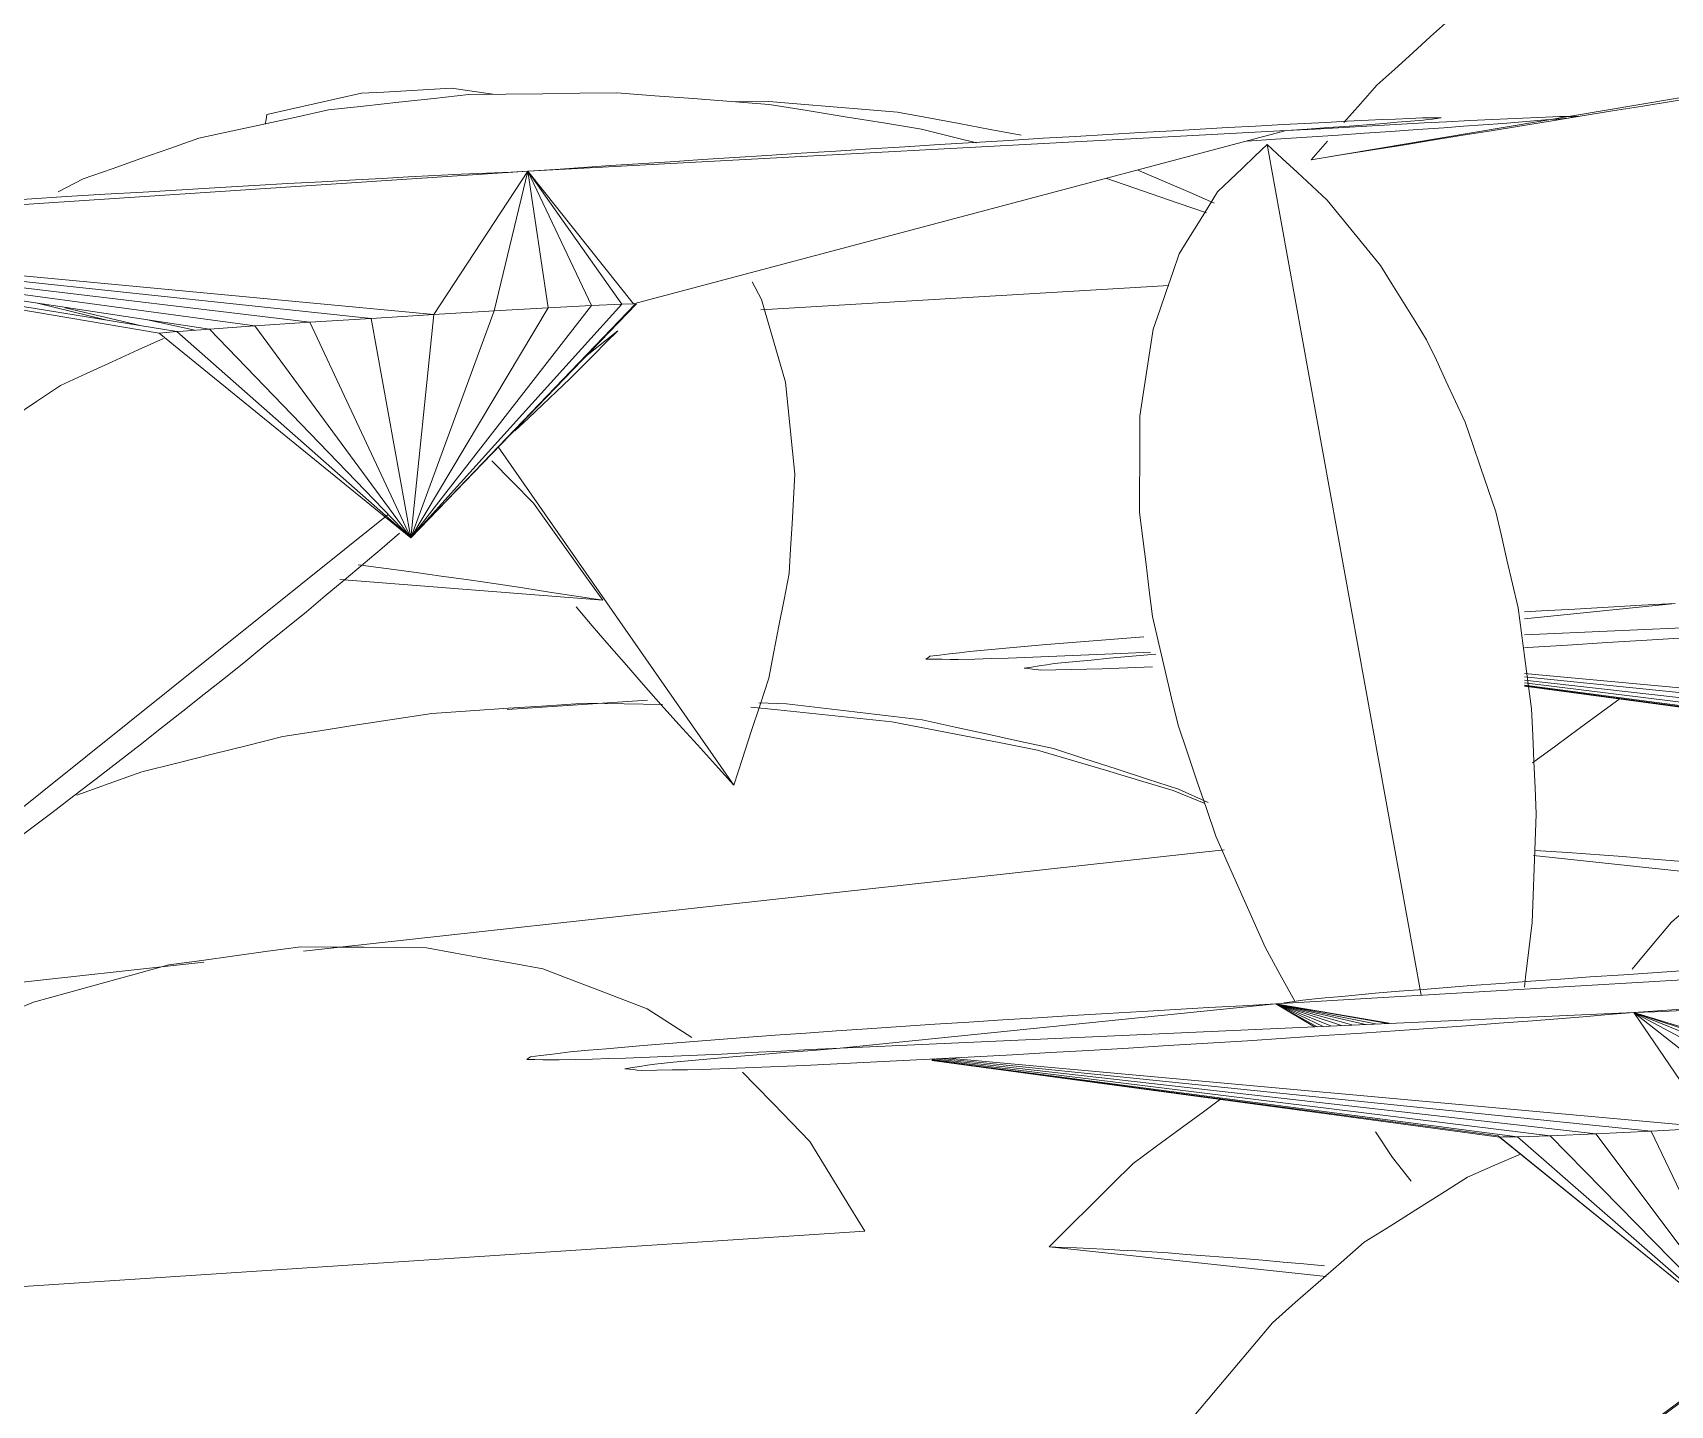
# Model space of a CAD drawing. Header units: metres. Extents: x 13.9 to 26.7, y -0.2 to 3.2.
# Drawn here: x 20.5493 to 20.6064, y 2.7769 to 2.8247 of the extents above; entities that cross this region are included whole.
import ezdxf

# ---------------------------------------------------------------- set-up
doc = ezdxf.new("R2010")
doc.units = ezdxf.units.M
doc.layers.add('Importações nas famílias', color=10, linetype='Continuous', lineweight=5)
doc.layers.add('Vegetação', color=7, linetype='Continuous', lineweight=5)

# ---------------------------------------------------------------- blocks, each defined once
blk = doc.blocks.new('Planta_pergolado_12200 - plantas pergolado_skp_Component_12-V3764-Corte 1')
at = {"layer": 'Importações nas famílias'}
blk.add_line((20.629231, 2.797379), (20.633947, 2.800896), dxfattribs=at)
at = {"layer": 'Importações nas famílias', "flags": 128}
for points in [[(20.631537, 2.799115), (20.63214, 2.79956), (20.632742, 2.800005), (20.633345, 2.800451), (20.633947, 2.800896)], [(20.633947, 2.800896), (20.632901, 2.801115), (20.631854, 2.801335)], [(20.615063, 2.799611), (20.614198, 2.799236), (20.613221, 2.798813)], [(20.629575, 2.797663), (20.630229, 2.798147), (20.630883, 2.798631), (20.631537, 2.799115)], [(20.613221, 2.798813), (20.612322, 2.798245), (20.611423, 2.797677), (20.610524, 2.797109), (20.609625, 2.796541)], [(20.609625, 2.796541), (20.608824, 2.795842), (20.608023, 2.795142), (20.607222, 2.794443), (20.606422, 2.793743)], [(20.606422, 2.793743), (20.605738, 2.792928), (20.605054, 2.792113)]]:
    blk.add_lwpolyline(points, dxfattribs=at)
blk = doc.blocks.new('Planta_pergolado_12200 - plantas pergolado_skp_Component_12-V3765-Corte 1')
at = {"layer": 'Importações nas famílias'}
for p, q in [((20.633066, 2.798654), (20.632332, 2.799284)), ((20.601616, 2.796066), (20.608299, 2.795348))]:
    blk.add_line(p, q, dxfattribs=at)
at = {"layer": 'Importações nas famílias', "flags": 128}
for points in [[(20.604632, 2.801532), (20.604023, 2.801085), (20.603208, 2.800487), (20.602392, 2.799888), (20.601576, 2.79929)], [(20.635597, 2.795638), (20.634965, 2.796392), (20.634332, 2.797146), (20.633699, 2.7979), (20.633066, 2.798654)], [(20.601668, 2.796238), (20.602229, 2.796204), (20.602791, 2.79617)], [(20.602791, 2.79617), (20.603435, 2.796122), (20.604079, 2.796073), (20.604723, 2.796025), (20.605366, 2.795977)], [(20.605366, 2.795977), (20.606085, 2.795914), (20.606804, 2.795852), (20.607522, 2.79579), (20.608241, 2.795728)], [(20.636632, 2.793917), (20.636115, 2.794778), (20.635597, 2.795638)]]:
    blk.add_lwpolyline(points, dxfattribs=at)
blk = doc.blocks.new('Planta_pergolado_12200 - plantas pergolado_skp_Component_17-V3766-Corte 1')
at = {"layer": 'Importações nas famílias'}
for p, q in [((20.606542, 2.804841), (20.601298, 2.804309)), ((20.601298, 2.804545), (20.601886, 2.804581)), ((20.619009, 2.804543), (20.601298, 2.803748)), ((20.58827, 2.803146), (20.587235, 2.803094)), ((20.587493, 2.802993), (20.588463, 2.80307)), ((20.601298, 2.802397), (20.621742, 2.800534)), ((20.619612, 2.800413), (20.601298, 2.802286)), ((20.617688, 2.800314), (20.601298, 2.802175)), ((20.601298, 2.802074), (20.6161, 2.800244)), ((20.601298, 2.802), (20.614958, 2.800207)), ((20.614282, 2.800243), (20.601298, 2.801977)), ((20.614337, 2.800207), (20.601298, 2.801964))]:
    blk.add_line(p, q, dxfattribs=at)
at = {"layer": 'Importações nas famílias', "flags": 128}
for points in [[(20.601886, 2.804581), (20.60305, 2.804646), (20.604214, 2.804711), (20.605378, 2.804776), (20.606542, 2.804841)], [(20.584508, 2.803398), (20.58539, 2.803467), (20.586272, 2.803536), (20.587153, 2.803605), (20.588035, 2.803674)], [(20.610864, 2.803913), (20.609539, 2.803825), (20.608213, 2.803737), (20.606887, 2.803649), (20.605562, 2.80356)], [(20.580583, 2.803), (20.580929, 2.803042), (20.581275, 2.803084), (20.581621, 2.803126), (20.581967, 2.803168)], [(20.581967, 2.803168), (20.582602, 2.803226), (20.583238, 2.803283), (20.583873, 2.803341), (20.584508, 2.803398)], [(20.587235, 2.803094), (20.5864, 2.803059), (20.585565, 2.803024), (20.58473, 2.802988), (20.583895, 2.802953)], [(20.605562, 2.80356), (20.604177, 2.803476), (20.602792, 2.803391), (20.601408, 2.803306), (20.601298, 2.803299)], [(20.580451, 2.802904), (20.580484, 2.802928), (20.580517, 2.802952), (20.58055, 2.802976), (20.580583, 2.803)], [(20.581581, 2.802889), (20.581299, 2.802892), (20.581016, 2.802896), (20.580734, 2.8029), (20.580451, 2.802904)], [(20.583895, 2.802953), (20.583316, 2.802937), (20.582738, 2.802921), (20.582159, 2.802905), (20.581581, 2.802889)], [(20.583873, 2.802586), (20.584134, 2.802626), (20.584396, 2.802666), (20.584657, 2.802707), (20.584919, 2.802747)], [(20.584445, 2.802521), (20.584302, 2.802537), (20.584159, 2.802553), (20.584016, 2.80257), (20.583873, 2.802586)], [(20.586585, 2.80256), (20.58605, 2.802551), (20.585515, 2.802541), (20.58498, 2.802531), (20.584445, 2.802521)], [(20.584919, 2.802747), (20.585562, 2.802809), (20.586206, 2.80287), (20.586849, 2.802932), (20.587493, 2.802993)], [(20.588348, 2.80263), (20.587467, 2.802595), (20.586585, 2.80256)]]:
    blk.add_lwpolyline(points, dxfattribs=at)
blk = doc.blocks.new('Planta_pergolado_12200 - plantas pergolado_skp_Component_16-V3767-Corte 1')
for name in ['Planta_pergolado_12200 - plantas pergolado_skp_Component_17-V3766-Corte 1', 'Planta_pergolado_12200 - plantas pergolado_skp_Component_12-V3765-Corte 1', 'Planta_pergolado_12200 - plantas pergolado_skp_Component_12-V3764-Corte 1']:
    blk.add_blockref(name, (0, 0))
blk = doc.blocks.new('Planta_pergolado_12200 - plantas pergolado_skp_-V3794-Corte 1')
blk.add_blockref('Planta_pergolado_12200 - plantas pergolado_skp_Component_16-V3767-Corte 1', (0, 0))
blk = doc.blocks.new('Planta_pergolado_12200 - plantas pergolado_skp_Component_12-V1809-Corte 1')
at = {"layer": 'Importações nas famílias'}
blk.add_line((17.30193, 2.76876), (17.266508, 2.795171), dxfattribs=at)
at = {"layer": 'Importações nas famílias', "flags": 128}
for points in [[(17.266508, 2.795171), (17.267554, 2.79539), (17.268601, 2.79561)], [(17.268918, 2.79339), (17.268315, 2.793835), (17.267713, 2.79428), (17.26711, 2.794726), (17.266508, 2.795171)], [(17.285392, 2.793886), (17.286257, 2.793511), (17.287233, 2.793088)], [(17.271534, 2.791454), (17.27088, 2.791938), (17.270226, 2.792422), (17.269572, 2.792906), (17.268918, 2.79339)], [(17.287233, 2.793088), (17.288133, 2.79252), (17.289032, 2.791952), (17.289931, 2.791384), (17.29083, 2.790816)], [(17.274327, 2.789383), (17.273629, 2.789901), (17.27293, 2.790419), (17.272232, 2.790936), (17.271534, 2.791454)], [(17.29083, 2.790816), (17.291631, 2.790117), (17.292432, 2.789417), (17.293233, 2.788718), (17.294033, 2.788018)], [(17.277265, 2.7872), (17.27653, 2.787746), (17.275796, 2.788292), (17.275061, 2.788837), (17.274327, 2.789383)], [(17.294033, 2.788018), (17.294717, 2.787203), (17.295401, 2.786388), (17.296084, 2.785573), (17.296768, 2.784758)], [(17.280316, 2.78493), (17.279554, 2.785498), (17.278791, 2.786065), (17.278028, 2.786633), (17.277265, 2.7872)], [(17.283447, 2.782598), (17.282664, 2.783181), (17.281882, 2.783764), (17.281099, 2.784347), (17.280316, 2.78493)], [(17.296768, 2.784758), (17.297318, 2.783847), (17.297869, 2.782936), (17.298419, 2.782025), (17.298969, 2.781114)], [(17.286621, 2.780229), (17.285828, 2.780821), (17.285034, 2.781413), (17.28424, 2.782005), (17.283447, 2.782598)], [(17.298969, 2.781114), (17.299374, 2.780128), (17.299778, 2.779142), (17.300182, 2.778156), (17.300586, 2.77717)], [(17.289805, 2.77785), (17.289009, 2.778445), (17.288213, 2.77904), (17.287417, 2.779634), (17.286621, 2.780229)], [(17.292963, 2.775488), (17.292173, 2.776079), (17.291384, 2.776669), (17.290595, 2.77726), (17.289805, 2.77785)], [(17.300586, 2.77717), (17.300835, 2.776132), (17.301084, 2.775095), (17.301332, 2.774057), (17.301581, 2.773019)], [(17.296059, 2.773168), (17.295285, 2.773748), (17.294511, 2.774328), (17.293737, 2.774908), (17.292963, 2.775488)], [(17.299059, 2.770917), (17.298309, 2.77148), (17.297559, 2.772043), (17.296809, 2.772606), (17.296059, 2.773168)], [(17.301581, 2.773019), (17.301668, 2.771954), (17.301755, 2.77089), (17.301843, 2.769825), (17.30193, 2.76876)], [(17.30193, 2.76876), (17.301212, 2.769299), (17.300494, 2.769838), (17.299776, 2.770378), (17.299059, 2.770917)]]:
    blk.add_lwpolyline(points, dxfattribs=at)
blk = doc.blocks.new('Planta_pergolado_12200 - plantas pergolado_skp_Component_12-V3883-Corte 1')
at = {"layer": 'Importações nas famílias'}
for p, q in [((20.619161, 2.78471), (20.618427, 2.78534)), ((20.584745, 2.78244), (20.594394, 2.781405)), ((20.611028, 2.779948), (20.611988, 2.77983)), ((20.610311, 2.779696), (20.623762, 2.778252))]:
    blk.add_line(p, q, dxfattribs=at)
at = {"layer": 'Importações nas famílias', "flags": 128}
for points in [[(20.590727, 2.787588), (20.590118, 2.787141), (20.589303, 2.786543), (20.588487, 2.785944), (20.587671, 2.785346)], [(20.587671, 2.785346), (20.58694, 2.784619), (20.586208, 2.783893), (20.585477, 2.783167), (20.584745, 2.78244)], [(20.621692, 2.781694), (20.62106, 2.782448), (20.620427, 2.783202), (20.619794, 2.783956), (20.619161, 2.78471)], [(20.584745, 2.78244), (20.585218, 2.782421), (20.585692, 2.782401), (20.586165, 2.782382), (20.586639, 2.782363)], [(20.586639, 2.782363), (20.587201, 2.782329), (20.587763, 2.782295), (20.588324, 2.782261), (20.588886, 2.782226)], [(20.588886, 2.782226), (20.58953, 2.782178), (20.590174, 2.78213), (20.590817, 2.782081), (20.591461, 2.782033)], [(20.591461, 2.782033), (20.59218, 2.781971), (20.592899, 2.781908), (20.593617, 2.781846), (20.594336, 2.781784)], [(20.623762, 2.778252), (20.623244, 2.779113), (20.622727, 2.779973), (20.62221, 2.780834), (20.621692, 2.781694)], [(20.611988, 2.77983), (20.612966, 2.779704), (20.613944, 2.779578), (20.614922, 2.779453), (20.615899, 2.779327)], [(20.615899, 2.779327), (20.616884, 2.779195), (20.617869, 2.779063), (20.618854, 2.778931), (20.619838, 2.778799)], [(20.619838, 2.778799), (20.620819, 2.778663), (20.6218, 2.778526), (20.622781, 2.778389), (20.623762, 2.778252)]]:
    blk.add_lwpolyline(points, dxfattribs=at)
blk = doc.blocks.new('Planta_pergolado_12200 - plantas pergolado_skp_Component_17-V3884-Corte 1')
at = {"layer": 'Importações nas famílias'}
for p, q in [((20.592637, 2.790897), (20.629645, 2.79309)), ((20.605104, 2.7906), (20.63735, 2.792906)), ((20.592637, 2.790897), (20.57747, 2.789358)), ((20.605104, 2.7906), (20.57747, 2.789358)), ((20.592637, 2.790897), (20.59493, 2.790142)), ((20.592637, 2.790897), (20.595335, 2.790161)), ((20.592637, 2.790897), (20.595759, 2.79018)), ((20.592637, 2.790897), (20.59617, 2.790198)), ((20.592637, 2.790897), (20.596536, 2.790215)), ((20.592637, 2.790897), (20.596654, 2.79022)), ((20.59398, 2.7901), (20.592637, 2.790897)), ((20.592637, 2.790897), (20.594082, 2.790104)), ((20.592637, 2.790897), (20.594283, 2.790113)), ((20.592637, 2.790897), (20.594571, 2.790126)), ((20.607837, 2.78659), (20.605104, 2.7906)), ((20.610026, 2.786725), (20.605104, 2.7906)), ((20.612127, 2.786864), (20.605104, 2.7906)), ((20.613996, 2.786999), (20.605104, 2.7906)), ((20.615505, 2.78712), (20.605104, 2.7906)), ((20.616342, 2.787199), (20.605104, 2.7906)), ((20.580659, 2.788963), (20.602195, 2.7863)), ((20.580659, 2.788939), (20.601052, 2.786264)), ((20.600377, 2.786299), (20.580659, 2.788932)), ((20.600432, 2.786263), (20.580659, 2.788928)), ((20.603783, 2.78637), (20.580741, 2.788986)), ((20.605707, 2.786469), (20.580978, 2.788999)), ((20.58125, 2.789013), (20.607837, 2.78659)), ((20.605707, 2.786469), (20.607837, 2.78659)), ((20.609188, 2.779167), (20.600377, 2.786299)), ((20.600432, 2.786263), (20.600377, 2.786299)), ((20.600557, 2.786264), (20.600432, 2.786263)), ((20.600432, 2.786263), (20.609188, 2.779167)), ((20.600557, 2.786264), (20.601052, 2.786264)), ((20.601052, 2.786264), (20.602195, 2.7863)), ((20.609188, 2.779167), (20.601052, 2.786264)), ((20.602195, 2.7863), (20.603783, 2.78637)), ((20.609188, 2.779167), (20.602195, 2.7863)), ((20.603783, 2.78637), (20.605707, 2.786469)), ((20.609188, 2.779167), (20.603783, 2.78637)), ((20.609188, 2.779167), (20.605707, 2.786469))]:
    blk.add_line(p, q, dxfattribs=at)
at = {"layer": 'Importações nas famílias', "flags": 128}
for points in [[(20.599444, 2.791538), (20.60048, 2.791613), (20.601516, 2.791688), (20.602552, 2.791763), (20.603588, 2.791838)], [(20.603588, 2.791838), (20.604753, 2.791915), (20.605918, 2.791992), (20.607082, 2.79207), (20.608247, 2.792147)], [(20.593776, 2.791052), (20.594356, 2.791106), (20.594936, 2.791161), (20.595517, 2.791216), (20.596097, 2.79127)], [(20.596097, 2.79127), (20.596934, 2.791337), (20.597771, 2.791404), (20.598608, 2.791471), (20.599444, 2.791538)], [(20.583125, 2.790342), (20.584339, 2.790416), (20.585553, 2.79049), (20.586767, 2.790563), (20.587981, 2.790637)], [(20.587981, 2.790637), (20.589145, 2.790702), (20.590309, 2.790767), (20.591473, 2.790832), (20.592637, 2.790897)], [(20.592922, 2.790936), (20.593207, 2.790974), (20.593491, 2.791013), (20.593776, 2.791052)], [(20.605104, 2.7906), (20.604221, 2.790526), (20.603338, 2.790453), (20.602456, 2.79038), (20.601573, 2.790307)], [(20.608057, 2.790711), (20.607319, 2.790683), (20.60658, 2.790655), (20.605842, 2.790627), (20.605104, 2.7906)], [(20.57413, 2.78973), (20.575198, 2.789806), (20.576265, 2.789882), (20.577333, 2.789957), (20.578401, 2.790033)], [(20.578401, 2.790033), (20.579582, 2.79011), (20.580763, 2.790188), (20.581944, 2.790265), (20.583125, 2.790342)], [(20.596959, 2.78997), (20.595634, 2.789881), (20.594308, 2.789793), (20.592982, 2.789705), (20.591657, 2.789616)], [(20.601573, 2.790307), (20.60042, 2.790223), (20.599266, 2.790138), (20.598113, 2.790054), (20.596959, 2.78997)], [(20.568062, 2.789224), (20.568697, 2.789282), (20.569332, 2.789339), (20.569968, 2.789397), (20.570603, 2.789454)], [(20.570603, 2.789454), (20.571485, 2.789523), (20.572367, 2.789592), (20.573248, 2.789661), (20.57413, 2.78973)], [(20.591657, 2.789616), (20.590272, 2.789532), (20.588887, 2.789447), (20.587503, 2.789362), (20.586118, 2.789278)], [(20.566546, 2.788961), (20.566579, 2.788984), (20.566612, 2.789008), (20.566645, 2.789032), (20.566678, 2.789056)], [(20.567676, 2.788945), (20.567393, 2.788949), (20.567111, 2.788953), (20.566829, 2.788957), (20.566546, 2.788961)], [(20.566678, 2.789056), (20.567024, 2.789098), (20.56737, 2.78914), (20.567716, 2.789182), (20.568062, 2.789224)], [(20.56999, 2.789009), (20.569411, 2.788993), (20.568833, 2.788977), (20.568254, 2.788961), (20.567676, 2.788945)], [(20.57333, 2.78915), (20.572495, 2.789115), (20.57166, 2.78908), (20.570825, 2.789045), (20.56999, 2.789009)], [(20.571014, 2.788804), (20.571657, 2.788865), (20.572301, 2.788926), (20.572944, 2.788988), (20.573588, 2.789049)], [(20.57747, 2.789358), (20.576435, 2.789306), (20.5754, 2.789254), (20.574365, 2.789202), (20.57333, 2.78915)], [(20.573588, 2.789049), (20.574558, 2.789126), (20.575529, 2.789204), (20.576499, 2.789281), (20.57747, 2.789358)], [(20.580817, 2.788982), (20.579664, 2.788926), (20.578512, 2.788869), (20.577359, 2.788812), (20.576206, 2.788755)], [(20.586118, 2.789278), (20.584793, 2.789204), (20.583468, 2.78913), (20.582142, 2.789056), (20.580817, 2.788982)], [(20.569968, 2.788642), (20.570229, 2.788682), (20.570491, 2.788723), (20.570752, 2.788763), (20.571014, 2.788804)], [(20.57054, 2.788578), (20.570397, 2.788594), (20.570254, 2.78861), (20.570111, 2.788626), (20.569968, 2.788642)], [(20.57268, 2.788617), (20.572145, 2.788607), (20.57161, 2.788597), (20.571075, 2.788587), (20.57054, 2.788578)], [(20.576206, 2.788755), (20.575325, 2.788721), (20.574443, 2.788686), (20.573562, 2.788651), (20.57268, 2.788617)]]:
    blk.add_lwpolyline(points, dxfattribs=at)
blk = doc.blocks.new('Planta_pergolado_12200 - plantas pergolado_skp_Component_16-V3885-Corte 1')
for name in ['Planta_pergolado_12200 - plantas pergolado_skp_Component_17-V3884-Corte 1', 'Planta_pergolado_12200 - plantas pergolado_skp_Component_12-V3883-Corte 1']:
    blk.add_blockref(name, (0, 0))
at = {"extrusion": (0, 0, -1), "zscale": -0.9999999999999997}
blk.add_blockref('Planta_pergolado_12200 - plantas pergolado_skp_Component_12-V1809-Corte 1', (-37.88655, -0.008219), dxfattribs=at)
blk = doc.blocks.new('Planta_pergolado_12200 - plantas pergolado_skp_Component_12-V1839-Corte 1')
at = {"layer": 'Importações nas famílias'}
for p, q in [((17.257416, 2.834427), (17.262771, 2.833528)), ((17.257506, 2.834405), (17.257416, 2.834427)), ((17.270489, 2.832233), (17.292678, 2.828508)), ((17.292108, 2.829156), (17.292678, 2.828508))]:
    blk.add_line(p, q, dxfattribs=at)
at = {"layer": 'Importações nas famílias', "flags": 128}
for points in [[(17.266641, 2.838383), (17.267441, 2.838512), (17.268241, 2.83864), (17.269041, 2.838768), (17.269841, 2.838896)], [(17.269841, 2.838896), (17.270642, 2.838921), (17.271443, 2.838945), (17.272244, 2.838969), (17.273045, 2.838994)], [(17.273045, 2.838994), (17.273838, 2.838914), (17.274631, 2.838834), (17.275424, 2.838754), (17.276217, 2.838674)], [(17.276217, 2.838674), (17.276993, 2.83849), (17.277769, 2.838307), (17.278546, 2.838123), (17.279322, 2.83794)], [(17.26348, 2.83746), (17.26427, 2.837691), (17.265061, 2.837921), (17.265851, 2.838152), (17.266641, 2.838383)], [(17.279322, 2.83794), (17.280073, 2.837655), (17.280823, 2.837371), (17.281574, 2.837086), (17.282325, 2.836801)], [(17.260394, 2.836136), (17.261165, 2.836467), (17.261937, 2.836798), (17.262709, 2.837129), (17.26348, 2.83746)], [(17.282325, 2.836801), (17.283042, 2.836418), (17.283759, 2.836035), (17.284476, 2.835652), (17.285193, 2.835269)], [(17.257416, 2.834427), (17.25816, 2.834854), (17.258905, 2.835282), (17.259649, 2.835709), (17.260394, 2.836136)], [(17.285193, 2.835269), (17.285868, 2.834793), (17.286544, 2.834316), (17.287219, 2.833839), (17.287894, 2.833362)], [(17.257778, 2.834337), (17.257688, 2.83436), (17.257597, 2.834382)], [(17.258781, 2.834144), (17.25853, 2.834192), (17.25828, 2.834241), (17.258029, 2.834289), (17.257778, 2.834337)], [(17.260401, 2.833852), (17.259996, 2.833925), (17.259591, 2.833998), (17.259186, 2.834071), (17.258781, 2.834144)], [(17.2626, 2.833469), (17.262051, 2.833565), (17.261501, 2.83366), (17.260951, 2.833756), (17.260401, 2.833852)], [(17.287894, 2.833362), (17.28852, 2.832796), (17.289146, 2.832231), (17.289772, 2.831665), (17.290399, 2.8311)], [(17.272096, 2.831866), (17.271202, 2.832015), (17.270371, 2.832154)], [(17.27598, 2.831223), (17.275009, 2.831384), (17.274038, 2.831544), (17.273067, 2.831705), (17.272096, 2.831866)], [(17.280077, 2.83055), (17.279053, 2.830718), (17.278029, 2.830886), (17.277004, 2.831055), (17.27598, 2.831223)], [(17.290399, 2.8311), (17.290968, 2.830452), (17.291538, 2.829804)], [(17.284292, 2.829862), (17.283239, 2.830034), (17.282185, 2.830206), (17.281131, 2.830378), (17.280077, 2.83055)], [(17.288526, 2.829176), (17.287467, 2.829348), (17.286409, 2.829519), (17.285351, 2.829691), (17.284292, 2.829862)], [(17.292678, 2.828508), (17.29164, 2.828675), (17.290602, 2.828842), (17.289564, 2.829009), (17.288526, 2.829176)]]:
    blk.add_lwpolyline(points, dxfattribs=at)
blk = doc.blocks.new('Planta_pergolado_12200 - plantas pergolado_skp_Component_12-V1841-Corte 1')
at = {"layer": 'Importações nas famílias'}
for p, q in [((17.311823, 2.823639), (17.312155, 2.824257)), ((17.320994, 2.818514), (17.312787, 2.806733)), ((17.318285, 2.812942), (17.317728, 2.812281))]:
    blk.add_line(p, q, dxfattribs=at)
at = {"layer": 'Importações nas famílias', "flags": 128}
for points in [[(17.321183, 2.830794), (17.321905, 2.830894), (17.322627, 2.830995)], [(17.322627, 2.830995), (17.323409, 2.830952), (17.324192, 2.830909), (17.324974, 2.830866), (17.325756, 2.830823)], [(17.325756, 2.830823), (17.32658, 2.830638), (17.327404, 2.830453), (17.328227, 2.830268), (17.329051, 2.830082)], [(17.329051, 2.830082), (17.329081, 2.829914), (17.32911, 2.829746)], [(17.310986, 2.820768), (17.311196, 2.821486), (17.311405, 2.822204), (17.311614, 2.822921), (17.311823, 2.823639)], [(17.310663, 2.817564), (17.310744, 2.818365), (17.310825, 2.819166), (17.310906, 2.819967), (17.310986, 2.820768)], [(17.310861, 2.814102), (17.310811, 2.814967), (17.310762, 2.815833), (17.310713, 2.816698), (17.310663, 2.817564)], [(17.311574, 2.810463), (17.311396, 2.811373), (17.311217, 2.812282), (17.311039, 2.813192), (17.310861, 2.814102)], [(17.317728, 2.812281), (17.317129, 2.811596), (17.316529, 2.810911), (17.31593, 2.810226), (17.31533, 2.809541)], [(17.312787, 2.806733), (17.312484, 2.807665), (17.312181, 2.808598), (17.311877, 2.80953), (17.311574, 2.810463)], [(17.31533, 2.809541), (17.314694, 2.808839), (17.314059, 2.808137), (17.313423, 2.807435), (17.312787, 2.806733)]]:
    blk.add_lwpolyline(points, dxfattribs=at)
blk = doc.blocks.new('Planta_pergolado_12200 - plantas pergolado_skp_Component_12-V1842-Corte 1')
at = {"layer": 'Importações nas famílias'}
for p, q in [((17.318012, 2.821614), (17.316834, 2.822556)), ((17.349333, 2.796548), (17.324829, 2.816158)), ((17.325038, 2.81498), (17.324431, 2.815507))]:
    blk.add_line(p, q, dxfattribs=at)
at = {"layer": 'Importações nas famílias', "flags": 128}
for points in [[(17.318484, 2.820895), (17.318072, 2.821311), (17.317659, 2.821726), (17.317247, 2.822141), (17.316834, 2.822556)], [(17.332656, 2.822287), (17.33353, 2.821888), (17.334435, 2.821475), (17.33534, 2.821062), (17.336245, 2.820649)], [(17.320417, 2.819065), (17.319933, 2.819523), (17.31945, 2.81998), (17.318967, 2.820438), (17.318484, 2.820895)], [(17.336245, 2.820649), (17.337073, 2.820091), (17.337901, 2.819533), (17.338729, 2.818975), (17.339557, 2.818416)], [(17.339557, 2.818416), (17.340289, 2.817726), (17.341021, 2.817036), (17.341752, 2.816346), (17.342484, 2.815656)], [(17.342484, 2.815656), (17.343102, 2.81485), (17.34372, 2.814045), (17.344338, 2.813239), (17.344957, 2.812433)], [(17.327676, 2.812771), (17.327017, 2.813324), (17.326357, 2.813876), (17.325698, 2.814428), (17.325038, 2.81498)], [(17.330495, 2.810483), (17.32979, 2.811055), (17.329086, 2.811627), (17.328381, 2.812199), (17.327676, 2.812771)], [(17.344957, 2.812433), (17.345447, 2.81153), (17.345937, 2.810628), (17.346427, 2.809725), (17.346917, 2.808823)], [(17.333461, 2.808142), (17.33272, 2.808727), (17.331978, 2.809313), (17.331236, 2.809898), (17.330495, 2.810483)], [(17.346917, 2.808823), (17.347268, 2.807844), (17.347618, 2.806866), (17.347969, 2.805888), (17.34832, 2.80491)], [(17.336544, 2.805773), (17.335773, 2.806365), (17.335002, 2.806957), (17.334232, 2.80755), (17.333461, 2.808142)], [(17.339707, 2.803403), (17.338916, 2.803995), (17.338125, 2.804588), (17.337334, 2.80518), (17.336544, 2.805773)], [(17.34832, 2.80491), (17.348523, 2.803879), (17.348726, 2.802848), (17.348928, 2.801817), (17.349131, 2.800786)], [(17.342917, 2.801058), (17.342115, 2.801644), (17.341312, 2.802231), (17.34051, 2.802817), (17.339707, 2.803403)], [(17.346138, 2.798765), (17.345333, 2.799338), (17.344527, 2.799911), (17.343722, 2.800485), (17.342917, 2.801058)], [(17.349131, 2.800786), (17.349182, 2.799726), (17.349232, 2.798667), (17.349283, 2.797607), (17.349333, 2.796548)], [(17.349333, 2.796548), (17.348534, 2.797102), (17.347735, 2.797656), (17.346936, 2.798211), (17.346138, 2.798765)]]:
    blk.add_lwpolyline(points, dxfattribs=at)
blk = doc.blocks.new('Planta_pergolado_12200 - plantas pergolado_skp_Component_12-V1843-Corte 1')
at = {"layer": 'Importações nas famílias'}
for p, q in [((17.354562, 2.816133), (17.342689, 2.815187)), ((17.325876, 2.814405), (17.324897, 2.814281)), ((17.326515, 2.813899), (17.317351, 2.813169))]:
    blk.add_line(p, q, dxfattribs=at)
at = {"layer": 'Importações nas famílias', "flags": 128}
for points in [[(17.347068, 2.824828), (17.348076, 2.824509), (17.349083, 2.82419), (17.35009, 2.823871)], [(17.35009, 2.823871), (17.351043, 2.8234), (17.351996, 2.82293), (17.352949, 2.82246), (17.353902, 2.82199)], [(17.353902, 2.82199), (17.354777, 2.82138), (17.355653, 2.82077), (17.356529, 2.82016)], [(17.319765, 2.816552), (17.320492, 2.81729), (17.321218, 2.818028)], [(17.317351, 2.813169), (17.317955, 2.814015), (17.318558, 2.814861), (17.319161, 2.815707), (17.319765, 2.816552)], [(17.344384, 2.816229), (17.343436, 2.81616), (17.342487, 2.816091)], [(17.348042, 2.81644), (17.347127, 2.816387), (17.346213, 2.816335), (17.345299, 2.816282), (17.344384, 2.816229)], [(17.351521, 2.816585), (17.350651, 2.816549), (17.349781, 2.816513), (17.348912, 2.816476), (17.348042, 2.81644)], [(17.354784, 2.816661), (17.353968, 2.816642), (17.353153, 2.816623), (17.352337, 2.816604), (17.351521, 2.816585)], [(17.324897, 2.814281), (17.323939, 2.814147), (17.32298, 2.814012), (17.322022, 2.813878), (17.321063, 2.813744)], [(17.321063, 2.813744), (17.320135, 2.8136), (17.319207, 2.813457), (17.318279, 2.813313), (17.317351, 2.813169)]]:
    blk.add_lwpolyline(points, dxfattribs=at)
blk = doc.blocks.new('Planta_pergolado_12200 - plantas pergolado_skp_Component_12-V3906-Corte 1')
at = {"layer": 'Importações nas famílias'}
for p, q in [((20.597699, 2.791197), (20.592336, 2.820819)), ((20.596105, 2.786445), (20.596697, 2.785553)), ((20.596697, 2.785553), (20.597352, 2.784729))]:
    blk.add_line(p, q, dxfattribs=at)
at = {"layer": 'Importações nas famílias', "flags": 128}
for points in [[(20.592336, 2.820819), (20.591905, 2.820409), (20.591473, 2.819998), (20.591042, 2.819588), (20.59061, 2.819177)], [(20.594422, 2.818884), (20.593901, 2.819368), (20.593379, 2.819852), (20.592858, 2.820335), (20.592336, 2.820819)], [(20.59061, 2.819177), (20.590277, 2.818637), (20.589944, 2.818098), (20.58961, 2.817558), (20.589277, 2.817018)], [(20.596281, 2.816611), (20.595816, 2.817179), (20.595351, 2.817747), (20.594887, 2.818316), (20.594422, 2.818884)], [(20.589277, 2.817018), (20.589049, 2.816362), (20.588822, 2.815706), (20.588594, 2.81505), (20.588367, 2.814394)], [(20.597891, 2.814024), (20.597489, 2.814671), (20.597086, 2.815317), (20.596683, 2.815964), (20.596281, 2.816611)], [(20.588367, 2.814394), (20.588251, 2.813637), (20.588134, 2.812879), (20.588018, 2.812122), (20.587902, 2.811365)], [(20.599236, 2.811153), (20.5989, 2.811871), (20.598564, 2.812589), (20.598228, 2.813306), (20.597891, 2.814024)], [(20.587902, 2.811365), (20.5879, 2.810524), (20.587897, 2.809684), (20.587895, 2.808843), (20.587893, 2.808003)], [(20.600301, 2.808029), (20.600035, 2.80881), (20.599769, 2.809591), (20.599502, 2.810372), (20.599236, 2.811153)], [(20.587893, 2.808003), (20.588005, 2.807099), (20.588117, 2.806195), (20.588228, 2.805291), (20.58834, 2.804386)], [(20.601073, 2.804688), (20.60088, 2.805523), (20.600687, 2.806359), (20.600494, 2.807194), (20.600301, 2.808029)], [(20.58834, 2.804386), (20.588563, 2.80344), (20.588787, 2.802493), (20.58901, 2.801547), (20.589233, 2.8006)], [(20.601543, 2.801166), (20.601426, 2.802046), (20.601308, 2.802927), (20.60119, 2.803807), (20.601073, 2.804688)], [(20.601708, 2.797502), (20.601667, 2.798418), (20.601626, 2.799334), (20.601584, 2.80025), (20.601543, 2.801166)], [(20.589233, 2.8006), (20.589562, 2.799634), (20.589892, 2.798667), (20.590221, 2.7977), (20.590551, 2.796734)], [(20.601564, 2.793737), (20.6016, 2.794678), (20.601636, 2.795619), (20.601672, 2.79656), (20.601708, 2.797502)], [(20.590551, 2.796734), (20.590978, 2.795769), (20.591406, 2.794805), (20.591834, 2.793841), (20.592262, 2.792877)], [(20.601298, 2.791475), (20.601339, 2.791825), (20.601451, 2.792781), (20.601564, 2.793737)], [(20.592262, 2.792877), (20.592778, 2.791938), (20.593295, 2.790999)]]:
    blk.add_lwpolyline(points, dxfattribs=at)
blk = doc.blocks.new('Planta_pergolado_12200 - plantas pergolado_skp_Component_17-V3907-Corte 1')
at = {"layer": 'Importações nas famílias'}
for p, q in [((20.566585, 2.819887), (20.592999, 2.821303)), ((20.592999, 2.821303), (20.570272, 2.815273)), ((20.566585, 2.819887), (20.533492, 2.817701)), ((20.563316, 2.814901), (20.566585, 2.819887)), ((20.565418, 2.815026), (20.566585, 2.819887)), ((20.56729, 2.815132), (20.566585, 2.819887)), ((20.568804, 2.815212), (20.566585, 2.819887)), ((20.569857, 2.815262), (20.566585, 2.819887)), ((20.570272, 2.815273), (20.566585, 2.819887)), ((20.558998, 2.81463), (20.533492, 2.817701)), ((20.533492, 2.817701), (20.557077, 2.814503)), ((20.533492, 2.817701), (20.555494, 2.814392)), ((20.561126, 2.814766), (20.533492, 2.817701)), ((20.533492, 2.817701), (20.563316, 2.814901)), ((20.553743, 2.814251), (20.533492, 2.817701)), ((20.554357, 2.814306), (20.533492, 2.817701)), ((20.551878, 2.81471), (20.549511, 2.815292)), ((20.550472, 2.815137), (20.553089, 2.814513)), ((20.562506, 2.807125), (20.570376, 2.815276)), ((20.562506, 2.807125), (20.569857, 2.815262)), ((20.562506, 2.807125), (20.570327, 2.815255)), ((20.562506, 2.807125), (20.568804, 2.815212)), ((20.562506, 2.807125), (20.56729, 2.815132)), ((20.56729, 2.815132), (20.565418, 2.815026)), ((20.568804, 2.815212), (20.56729, 2.815132)), ((20.569857, 2.815262), (20.568804, 2.815212)), ((20.570272, 2.815273), (20.569857, 2.815262)), ((20.553345, 2.814715), (20.55499, 2.814354)), ((20.555494, 2.814392), (20.557077, 2.814503)), ((20.557077, 2.814503), (20.558998, 2.81463)), ((20.562506, 2.807125), (20.557077, 2.814503)), ((20.558998, 2.81463), (20.561126, 2.814766)), ((20.562506, 2.807125), (20.558998, 2.81463)), ((20.561126, 2.814766), (20.563316, 2.814901)), ((20.562506, 2.807125), (20.561126, 2.814766)), ((20.562506, 2.807125), (20.565418, 2.815026)), ((20.562506, 2.807125), (20.563316, 2.814901)), ((20.565418, 2.815026), (20.563316, 2.814901)), ((20.554357, 2.814306), (20.553743, 2.814251)), ((20.562506, 2.807125), (20.553743, 2.814251)), ((20.554585, 2.814324), (20.554357, 2.814306)), ((20.554357, 2.814306), (20.562506, 2.807125)), ((20.554585, 2.814324), (20.555494, 2.814392)), ((20.562506, 2.807125), (20.555494, 2.814392))]:
    blk.add_line(p, q, dxfattribs=at)
at = {"layer": 'Importações nas famílias', "flags": 128}
for points in [[(20.592899, 2.821514), (20.591932, 2.82146), (20.590966, 2.821407), (20.59, 2.821353), (20.589034, 2.8213)], [(20.59587, 2.821666), (20.595127, 2.821628), (20.594385, 2.82159), (20.593642, 2.821552), (20.592899, 2.821514)], [(20.597013, 2.821528), (20.596009, 2.821472), (20.595006, 2.821415), (20.594003, 2.821359), (20.592999, 2.821303)], [(20.592999, 2.821303), (20.593735, 2.821356), (20.59447, 2.82141), (20.595206, 2.821463), (20.595941, 2.821517)], [(20.594809, 2.821148), (20.595729, 2.821212), (20.596649, 2.821275), (20.59757, 2.821339), (20.59849, 2.821402)], [(20.597746, 2.821745), (20.597277, 2.821725), (20.596808, 2.821705), (20.596339, 2.821686), (20.59587, 2.821666)], [(20.595941, 2.821517), (20.596402, 2.821554), (20.596862, 2.821592), (20.597323, 2.82163), (20.597783, 2.821667)], [(20.600181, 2.821694), (20.599389, 2.821652), (20.598597, 2.821611), (20.597805, 2.821569), (20.597013, 2.821528)], [(20.598399, 2.821745), (20.598236, 2.821745), (20.598072, 2.821745), (20.597909, 2.821745), (20.597746, 2.821745)], [(20.597783, 2.821667), (20.597937, 2.821687), (20.598091, 2.821706), (20.598245, 2.821726), (20.598399, 2.821745)], [(20.59849, 2.821402), (20.599174, 2.821453), (20.599858, 2.821503), (20.600542, 2.821554), (20.601226, 2.821604)], [(20.602289, 2.821788), (20.601762, 2.821764), (20.601235, 2.821741), (20.600708, 2.821717), (20.600181, 2.821694)], [(20.601226, 2.821604), (20.601627, 2.821639), (20.602028, 2.821673), (20.602429, 2.821707), (20.60283, 2.821742)], [(20.603193, 2.821804), (20.602967, 2.8218), (20.602741, 2.821796), (20.602515, 2.821792), (20.602289, 2.821788)], [(20.60283, 2.821742), (20.602921, 2.821757), (20.603011, 2.821773), (20.603102, 2.821788), (20.603193, 2.821804)], [(20.584539, 2.821037), (20.583335, 2.820964), (20.58213, 2.820891), (20.580925, 2.820817), (20.579721, 2.820744)], [(20.589034, 2.8213), (20.58791, 2.821234), (20.586786, 2.821168), (20.585663, 2.821103), (20.584539, 2.821037)], [(20.591637, 2.82094), (20.592621, 2.821005), (20.593715, 2.821076), (20.594809, 2.821148)], [(20.574908, 2.820441), (20.573787, 2.820368), (20.572667, 2.820295), (20.571547, 2.820222), (20.570427, 2.820149)], [(20.579721, 2.820744), (20.578518, 2.820669), (20.577314, 2.820593), (20.576111, 2.820517), (20.574908, 2.820441)], [(20.564264, 2.819785), (20.563346, 2.819737), (20.562427, 2.819689), (20.561508, 2.819641), (20.560589, 2.819592)], [(20.566585, 2.819887), (20.566005, 2.819862), (20.565425, 2.819836), (20.564845, 2.819811), (20.564264, 2.819785)], [(20.570427, 2.820149), (20.569466, 2.820084), (20.568506, 2.820018), (20.567545, 2.819952), (20.566585, 2.819887)], [(20.555873, 2.819325), (20.554534, 2.819245), (20.553195, 2.819165), (20.551857, 2.819085), (20.550518, 2.819006)], [(20.560589, 2.819592), (20.55941, 2.819525), (20.558231, 2.819459), (20.557052, 2.819392), (20.555873, 2.819325)], [(20.550518, 2.819006), (20.549134, 2.81892), (20.547751, 2.818834), (20.546367, 2.818748), (20.544983, 2.818662)]]:
    blk.add_lwpolyline(points, dxfattribs=at)
blk = doc.blocks.new('Planta_pergolado_12200 - plantas pergolado_skp_Component_16-V3908-Corte 1')
at = {"extrusion": (0, 0, -1)}
for name, zscale in [('Planta_pergolado_12200 - plantas pergolado_skp_Component_12-V1839-Corte 1', -0.9999999999999999), ('Planta_pergolado_12200 - plantas pergolado_skp_Component_12-V1841-Corte 1', -0.9999999999999996), ('Planta_pergolado_12200 - plantas pergolado_skp_Component_12-V1843-Corte 1', -0.9999999999999996), ('Planta_pergolado_12200 - plantas pergolado_skp_Component_12-V1842-Corte 1', -0.9999999999999994)]:
    blk.add_blockref(name, (-37.88655, -0.008219), dxfattribs=dict(at, zscale=zscale))
for name in ['Planta_pergolado_12200 - plantas pergolado_skp_Component_17-V3907-Corte 1', 'Planta_pergolado_12200 - plantas pergolado_skp_Component_12-V3906-Corte 1']:
    blk.add_blockref(name, (0, 0))
blk = doc.blocks.new('Planta_pergolado_12200 - plantas pergolado_skp_-V3963-Corte 1')
for name in ['Planta_pergolado_12200 - plantas pergolado_skp_Component_16-V3908-Corte 1', 'Planta_pergolado_12200 - plantas pergolado_skp_Component_16-V3885-Corte 1']:
    blk.add_blockref(name, (0, 0))
blk = doc.blocks.new('Planta_pergolado_12200 - plantas pergolado_skp_Component_12-V4038-Corte 1')
at = {"layer": 'Importações nas famílias'}
for p, q in [((20.575594, 2.801351), (20.57463, 2.801375)), ((20.589068, 2.798329), (20.59014, 2.797882)), ((20.590278, 2.797912), (20.589253, 2.798369)), ((20.590835, 2.796263), (20.558768, 2.792729)), ((20.5553, 2.792347), (20.540551, 2.790722))]:
    blk.add_line(p, q, dxfattribs=at)
at = {"layer": 'Importações nas famílias', "flags": 128}
for points in [[(20.570758, 2.801473), (20.569536, 2.801393), (20.568314, 2.801314), (20.567092, 2.801234), (20.56587, 2.801154)], [(20.558049, 2.800208), (20.559347, 2.800409), (20.560645, 2.80061), (20.561943, 2.800811), (20.563241, 2.801012)], [(20.563241, 2.801012), (20.564579, 2.801102), (20.565916, 2.801191), (20.567254, 2.80128), (20.568591, 2.80137)], [(20.568591, 2.80137), (20.569937, 2.801346), (20.571282, 2.801321)], [(20.574353, 2.801233), (20.575296, 2.801135), (20.576618, 2.800998), (20.577941, 2.800861), (20.579263, 2.800723)], [(20.580323, 2.800787), (20.579141, 2.800928), (20.577958, 2.801069), (20.576776, 2.80121), (20.575594, 2.801351)], [(20.579263, 2.800723), (20.580531, 2.800476), (20.581798, 2.800229), (20.583066, 2.799982), (20.584334, 2.799735)], [(20.584893, 2.79979), (20.58375, 2.800039), (20.582608, 2.800289), (20.581465, 2.800538), (20.580323, 2.800787)], [(20.553137, 2.798977), (20.554365, 2.799285), (20.555593, 2.799592), (20.556821, 2.7999), (20.558049, 2.800208)], [(20.584334, 2.799735), (20.585518, 2.799383), (20.586701, 2.799032), (20.587885, 2.798681), (20.589068, 2.798329)], [(20.589253, 2.798369), (20.588163, 2.798724), (20.587073, 2.799079), (20.585983, 2.799435), (20.584893, 2.79979)], [(20.550879, 2.798162), (20.552008, 2.798569), (20.553137, 2.798977)]]:
    blk.add_lwpolyline(points, dxfattribs=at)
blk = doc.blocks.new('Planta_pergolado_12200 - plantas pergolado_skp_Component_16-V4042-Corte 1')
blk.add_blockref('Planta_pergolado_12200 - plantas pergolado_skp_Component_12-V4038-Corte 1', (0, 0))
blk = doc.blocks.new('Planta_pergolado_12200 - plantas pergolado_skp_-V4050-Corte 1')
blk.add_blockref('Planta_pergolado_12200 - plantas pergolado_skp_Component_16-V4042-Corte 1', (0, 0))
blk = doc.blocks.new('Planta_pergolado_12200 - plantas pergolado_skp_-V4051-Corte 1')
blk.add_blockref('Planta_pergolado_12200 - plantas pergolado_skp_-V4050-Corte 1', (0, 0))
blk = doc.blocks.new('Planta_pergolado_12200 - plantas pergolado_skp_-V4052-Corte 1')
for name in ['Planta_pergolado_12200 - plantas pergolado_skp_-V3963-Corte 1', 'Planta_pergolado_12200 - plantas pergolado_skp_-V4051-Corte 1', 'Planta_pergolado_12200 - plantas pergolado_skp_-V3794-Corte 1']:
    blk.add_blockref(name, (0, 0))
blk = doc.blocks.new('Planta_pergolado_12200 - plantas pergolado_skp_Component_12-V4400-Corte 1')
at = {"layer": 'Importações nas famílias'}
blk.add_line((20.578318, 2.78299), (20.531561, 2.779916), dxfattribs=at)
at = {"layer": 'Importações nas famílias', "flags": 128}
for points in [[(20.554084, 2.792255), (20.555234, 2.792414), (20.556384, 2.792573), (20.557534, 2.792732), (20.558684, 2.79289)], [(20.558684, 2.79289), (20.559778, 2.792879), (20.560872, 2.792868), (20.561966, 2.792856), (20.56306, 2.792845)], [(20.56306, 2.792845), (20.564073, 2.792664), (20.565086, 2.792482), (20.566098, 2.792301), (20.567111, 2.79212)], [(20.54937, 2.790954), (20.550549, 2.791279), (20.551727, 2.791604), (20.552906, 2.79193), (20.554084, 2.792255)], [(20.567111, 2.79212), (20.568019, 2.791773), (20.568926, 2.791426), (20.569834, 2.791079), (20.570741, 2.790732)], [(20.544651, 2.789017), (20.545831, 2.789501), (20.547011, 2.789985), (20.54819, 2.790469), (20.54937, 2.790954)], [(20.570741, 2.790732), (20.571522, 2.790227), (20.572304, 2.789723)], [(20.540039, 2.78649), (20.541192, 2.787122), (20.542345, 2.787753), (20.543498, 2.788385), (20.544651, 2.789017)], [(20.574058, 2.788517), (20.574502, 2.788063), (20.575139, 2.787413), (20.575775, 2.786763), (20.576411, 2.786113)], [(20.535641, 2.783433), (20.536741, 2.784197), (20.53784, 2.784961), (20.53894, 2.785726), (20.540039, 2.78649)], [(20.576411, 2.786113), (20.576888, 2.785332), (20.577365, 2.784551), (20.577841, 2.78377), (20.578318, 2.78299)], [(20.531561, 2.779916), (20.532581, 2.780795), (20.533601, 2.781674), (20.534621, 2.782554), (20.535641, 2.783433)]]:
    blk.add_lwpolyline(points, dxfattribs=at)
blk = doc.blocks.new('Planta_pergolado_12200 - plantas pergolado_skp_Component_12-V4401-Corte 1')
at = {"layer": 'Importações nas famílias'}
for p, q in [((20.574979, 2.822321), (20.573825, 2.822306)), ((20.550233, 2.819168), (20.551097, 2.819621)), ((20.588917, 2.81591), (20.574707, 2.815065))]:
    blk.add_line(p, q, dxfattribs=at)
at = {"layer": 'Importações nas famílias', "flags": 128}
for points in [[(20.559644, 2.822023), (20.560867, 2.822156), (20.562091, 2.822289), (20.563314, 2.822422), (20.564537, 2.822555)], [(20.564537, 2.822555), (20.565825, 2.822571), (20.567114, 2.822588), (20.568403, 2.822604), (20.569691, 2.822621)], [(20.569691, 2.822621), (20.571015, 2.82252), (20.572339, 2.822419), (20.573663, 2.822319), (20.574987, 2.822218)], [(20.555129, 2.821038), (20.556258, 2.821284), (20.557387, 2.82153), (20.558515, 2.821777), (20.559644, 2.822023)], [(20.579463, 2.821949), (20.578342, 2.822042), (20.577221, 2.822135), (20.5761, 2.822228), (20.574979, 2.822321)], [(20.574987, 2.822218), (20.576316, 2.822003), (20.577644, 2.821788), (20.578972, 2.821573), (20.5803, 2.821358)], [(20.583765, 2.821147), (20.58269, 2.821347), (20.581614, 2.821548), (20.580539, 2.821748), (20.579463, 2.821949)], [(20.5803, 2.821358), (20.581602, 2.821033), (20.582213, 2.82088)], [(20.551097, 2.819621), (20.552105, 2.819975), (20.553113, 2.82033), (20.554121, 2.820684), (20.555129, 2.821038)], [(20.58675, 2.819632), (20.587993, 2.819206), (20.589237, 2.818779), (20.590221, 2.818442)], [(20.590496, 2.818783), (20.589735, 2.81911), (20.588786, 2.819517), (20.587837, 2.819925)]]:
    blk.add_lwpolyline(points, dxfattribs=at)
blk = doc.blocks.new('Planta_pergolado_12200 - plantas pergolado_skp_Component_16-V4403-Corte 1')
for name in ['Planta_pergolado_12200 - plantas pergolado_skp_Component_12-V4401-Corte 1', 'Planta_pergolado_12200 - plantas pergolado_skp_Component_12-V4400-Corte 1']:
    blk.add_blockref(name, (0, 0))
blk = doc.blocks.new('Planta_pergolado_12200 - plantas pergolado_skp_-V4404-Corte 1')
blk.add_blockref('Planta_pergolado_12200 - plantas pergolado_skp_Component_16-V4403-Corte 1', (0, 0))
blk = doc.blocks.new('Planta_pergolado_12200 - plantas pergolado_skp_-V4405-Corte 1')
blk.add_blockref('Planta_pergolado_12200 - plantas pergolado_skp_-V4404-Corte 1', (0, 0))
blk = doc.blocks.new('Planta_pergolado_12200 - plantas pergolado_skp_-V4406-Corte 1')
blk.add_blockref('Planta_pergolado_12200 - plantas pergolado_skp_-V4405-Corte 1', (0, 0))
blk = doc.blocks.new('Planta_pergolado_12200 - Planta_pergolado_12200-3075656-Corte 1')
for name in ['Planta_pergolado_12200 - plantas pergolado_skp_-V4052-Corte 1', 'Planta_pergolado_12200 - plantas pergolado_skp_-V4406-Corte 1']:
    blk.add_blockref(name, (0, 0))

msp = doc.modelspace()

# ---------------------------------------------------------------- block references
at = {"layer": 'Vegetação', "color": 10}
msp.add_blockref('Planta_pergolado_12200 - Planta_pergolado_12200-3075656-Corte 1', (0, 0), dxfattribs=at)

doc.saveas('drawing.dxf')
